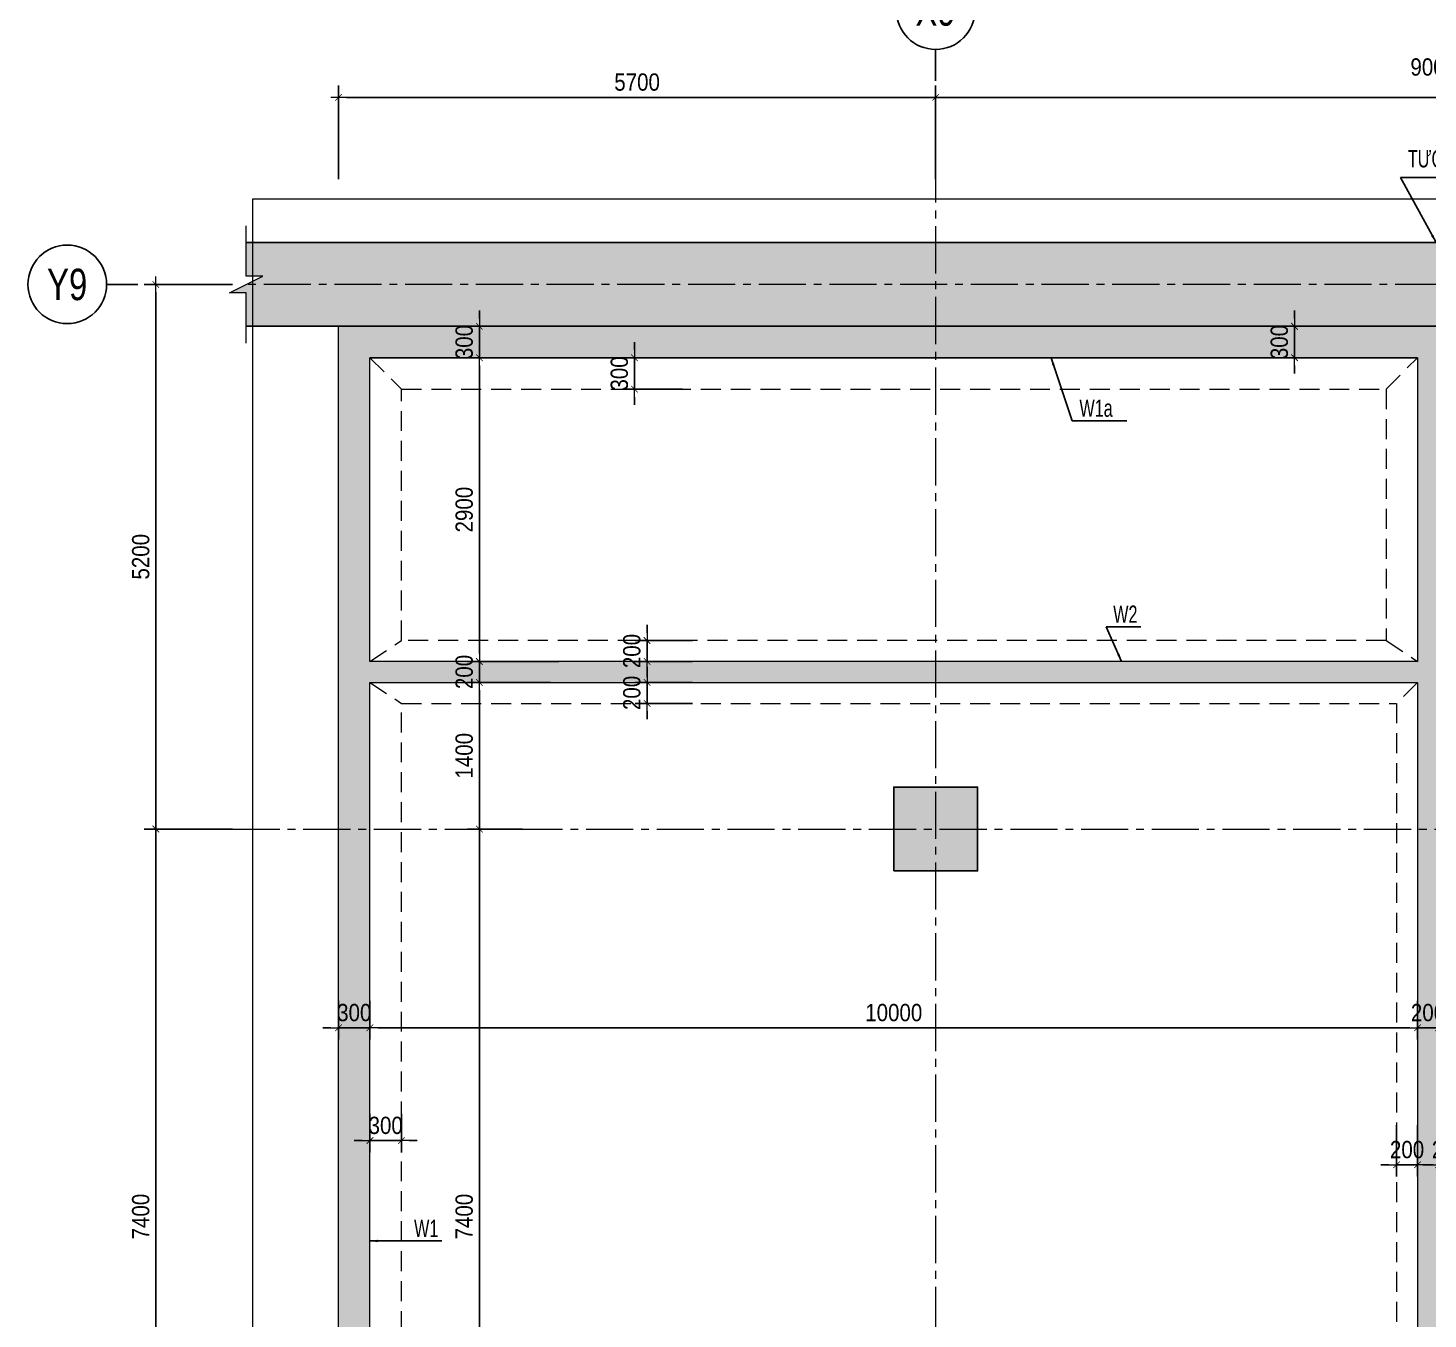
# Model space of a CAD drawing. Extents: x 512210 to 544733856, y -92216 to 2317910607.
# Drawn here: x 512605 to 525969, y -61055 to -48729 of the extents above; entities that cross this region are included whole.
import ezdxf
from ezdxf.enums import TextEntityAlignment as Align

# ---------------------------------------------------------------- set-up
doc = ezdxf.new("R2010")
doc.units = 0
doc.header["$LTSCALE"] = 300
doc.header["$MEASUREMENT"] = 0
doc.linetypes.add('CENTER2', pattern=[1.125, 0.75, -0.125, 0.125, -0.125])
doc.linetypes.add('HIDDEN2', pattern=[4.7625, 3.175, -1.5875])
doc.layers.get('0').update_dxf_attribs({"linetype": 'CONTINUOUS'})
doc.layers.get('DEFPOINTS').update_dxf_attribs({"linetype": 'CONTINUOUS'})
for name, color, linetype, lineweight in [('00-TT.Dim', 8, 'CONTINUOUS', 13), ('NDC_S_AXIS', 5, 'CENTER2', 15), ('NDC_S_BEAM', 3, 'HIDDEN2', 20), ('NDC_S_DIM', 1, 'CONTINUOUS', 15), ('NDC_S_HATCH COLUMN AND WALL', 251, 'CONTINUOUS', 13), ('NDC_S_HATCH MATERIAL', 8, 'CONTINUOUS', 13), ('NDC_S_HIDDEN', 8, 'HIDDEN2', 20), ('NDC_S_SLAB', 2, 'CONTINUOUS', 18)]:
    doc.layers.add(name, color=color, linetype=linetype, lineweight=lineweight)
for name, color, linetype in [('A-SYM', 7, 'CONTINUOUS'), ('X-COL-B3$0$A-COL', 2, 'CONTINUOUS'), ('X-COL-B3$0$A-CON', 2, 'CONTINUOUS')]:
    doc.layers.add(name, color=color, linetype=linetype)
doc.styles.add('02. TT-ArialS', font='3t-unicode.shx', dxfattribs={"width": 0.7})
doc.styles.add('Heerim', font='', dxfattribs={"width": 0.8})
doc.styles.add('NDC_ARIAL', font='arial.ttf', dxfattribs={"width": 0.85})
doc.styles.get('Heerim').set_extended_font_data('Dotum')
doc.dimstyles.new('NDC_1-75', dxfattribs={"dimscale": 75, "dimtxt": 2.2, "dimasz": 1, "dimexe": 1.5, "dimexo": 0, "dimgap": 0.8, "dimtad": 1, "dimdec": 0, "dimdsep": 46, "dimtxsty": 'NDC_ARIAL', "dimblk": 'DIMMARK', "dimcen": 49999.938995, "dimdle": 1.5, "dimclrd": 1, "dimclre": 1, "dimclrt": 3, "dimadec": 0, "dimazin": 0, "dimtfac": 1, "dimtdec": 0, "dimtix": 1, "dimtmove": 1, "dimatfit": 3, "dimfxl": 1, "dimarcsym": 0})

# ---------------------------------------------------------------- blocks, each defined once
blk = doc.blocks.new('*U1')
for q in [(0, 0), (0, 2)]:
    blk.add_line((0, 4), q)
blk.add_circle((0, 9), 5)
at = {"style": 'Heerim', "width": 0.8}
blk.add_attdef('NO', text='', height=4, dxfattribs=at).set_placement((-0.01, 9.02), align=Align.MIDDLE_CENTER)
blk = doc.blocks.new('DIMMARK')
at = {"layer": 'NDC_S_DIM', "color": 1}
blk.add_line((-1.5, 0), (1, 0), dxfattribs=at)
at = {"layer": 'NDC_S_DIM', "color": 2, "const_width": 0.1}
blk.add_lwpolyline([(-0.42, -0.42), (0.42, 0.42)], dxfattribs=at)
blk = doc.blocks.new('*D203')
at = {"layer": 'DEFPOINTS', "color": 0, "transparency": 16777216}
for p in [(513825, -56377), (514557, -56377), (514557, -63777)]:
    blk.add_point(p, dxfattribs=at)
at = {"layer": 'NDC_S_DIM', "color": 1, "lineweight": -2, "transparency": 16777216}
for p, q in [((514557, -56377), (513712, -56377)), ((513825, -63702), (513825, -56452)), ((514557, -63777), (513712, -63777))]:
    blk.add_line(p, q, dxfattribs=at)
at = {"layer": 'NDC_S_DIM', "color": 1, "lineweight": -2, "transparency": 16777216, "xscale": 75, "yscale": 75, "zscale": 75}
for p, rotation in [((513825, -56377), 90), ((513825, -63777), 270)]:
    blk.add_blockref('DIMMARK', p, dxfattribs=dict(at, rotation=rotation))
at = {"layer": 'NDC_S_DIM', "color": 3, "transparency": 16777216, "insert": (513681, -60077), "char_height": 165, "attachment_point": 5, "rotation": 90, "style": 'NDC_ARIAL'}
blk.add_mtext('7400', dxfattribs=at)
blk = doc.blocks.new('*D204')
at = {"layer": 'DEFPOINTS', "color": 0, "transparency": 16777216}
for p in [(513825, -51177), (514557, -51177), (514557, -56377)]:
    blk.add_point(p, dxfattribs=at)
at = {"layer": 'NDC_S_DIM', "color": 1, "lineweight": -2, "transparency": 16777216}
for p, q in [((514557, -51177), (513712, -51177)), ((513825, -56302), (513825, -51252)), ((514557, -56377), (513712, -56377))]:
    blk.add_line(p, q, dxfattribs=at)
at = {"layer": 'NDC_S_DIM', "color": 1, "lineweight": -2, "transparency": 16777216, "xscale": 75, "yscale": 75, "zscale": 75}
for p, rotation in [((513825, -51177), 90), ((513825, -56377), 270)]:
    blk.add_blockref('DIMMARK', p, dxfattribs=dict(at, rotation=rotation))
at = {"layer": 'NDC_S_DIM', "color": 3, "transparency": 16777216, "insert": (513681, -53777), "char_height": 165, "attachment_point": 5, "rotation": 90, "style": 'NDC_ARIAL'}
blk.add_mtext('5200', dxfattribs=at)
blk = doc.blocks.new('*D205')
at = {"layer": 'DEFPOINTS', "color": 0, "transparency": 16777216}
for p in [(521269, -49391), (515569, -50172), (521269, -50172)]:
    blk.add_point(p, dxfattribs=at)
at = {"layer": 'NDC_S_DIM', "color": 1, "lineweight": -2, "transparency": 16777216}
for p, q in [((515569, -50172), (515569, -49278)), ((521269, -50172), (521269, -49278)), ((515644, -49391), (521194, -49391))]:
    blk.add_line(p, q, dxfattribs=at)
at = {"layer": 'NDC_S_DIM', "color": 1, "lineweight": -2, "transparency": 16777216, "xscale": 75, "yscale": 75, "zscale": 75, "rotation": 180}
blk.add_blockref('DIMMARK', (515569, -49391), dxfattribs=at)
at = {"layer": 'NDC_S_DIM', "color": 1, "lineweight": -2, "transparency": 16777216, "xscale": 75, "yscale": 75, "zscale": 75}
blk.add_blockref('DIMMARK', (521269, -49391), dxfattribs=at)
at = {"layer": 'NDC_S_DIM', "color": 3, "transparency": 16777216, "insert": (518419, -49246), "char_height": 165, "attachment_point": 5, "style": 'NDC_ARIAL'}
blk.add_mtext('5700', dxfattribs=at)
blk = doc.blocks.new('*D206')
at = {"layer": 'DEFPOINTS', "color": 0, "transparency": 16777216}
for p in [(530269, -49391), (521269, -50172), (530269, -50172)]:
    blk.add_point(p, dxfattribs=at)
at = {"layer": 'NDC_S_DIM', "color": 1, "lineweight": -2, "transparency": 16777216}
for p, q in [((521269, -50172), (521269, -49278)), ((530269, -50172), (530269, -49278)), ((521344, -49391), (530194, -49391))]:
    blk.add_line(p, q, dxfattribs=at)
at = {"layer": 'NDC_S_DIM', "color": 1, "lineweight": -2, "transparency": 16777216, "xscale": 75, "yscale": 75, "zscale": 75, "rotation": 180}
blk.add_blockref('DIMMARK', (521269, -49391), dxfattribs=at)
at = {"layer": 'NDC_S_DIM', "color": 1, "lineweight": -2, "transparency": 16777216, "xscale": 75, "yscale": 75, "zscale": 75}
blk.add_blockref('DIMMARK', (530269, -49391), dxfattribs=at)
at = {"layer": 'NDC_S_DIM', "color": 3, "transparency": 16777216, "insert": (526019, -49102), "char_height": 165, "attachment_point": 5, "style": 'NDC_ARIAL'}
blk.add_mtext('9000', dxfattribs=at)
blk = doc.blocks.new('*D225')
at = {"layer": 'DEFPOINTS', "color": 0, "transparency": 16777216}
for p in [(518851, -51877), (518394, -52177), (518851, -52177)]:
    blk.add_point(p, dxfattribs=at)
at = {"layer": 'NDC_S_DIM', "color": 1, "lineweight": -2, "transparency": 16777216}
for p, q in [((518394, -51802), (518394, -51727)), ((518851, -51877), (518281, -51877)), ((518394, -51877), (518394, -52177)), ((518851, -52177), (518281, -52177)), ((518394, -52252), (518394, -52327))]:
    blk.add_line(p, q, dxfattribs=at)
at = {"layer": 'NDC_S_DIM', "color": 1, "lineweight": -2, "transparency": 16777216, "xscale": 75, "yscale": 75, "zscale": 75}
for p, rotation in [((518394, -51877), 270), ((518394, -52177), 90)]:
    blk.add_blockref('DIMMARK', p, dxfattribs=dict(at, rotation=rotation))
at = {"layer": 'NDC_S_DIM', "color": 3, "transparency": 16777216, "insert": (518250, -52027), "char_height": 165, "attachment_point": 5, "rotation": 90, "style": 'NDC_ARIAL'}
blk.add_mtext('300', dxfattribs=at)
blk = doc.blocks.new('*D226')
at = {"layer": 'DEFPOINTS', "color": 0, "transparency": 16777216}
for p in [(524267, -51577), (524695, -51577), (524204, -51877)]:
    blk.add_point(p, dxfattribs=at)
at = {"layer": 'NDC_S_DIM', "color": 1, "lineweight": -2, "transparency": 16777216}
for p, q in [((524695, -51502), (524695, -51427)), ((524267, -51577), (524807, -51577)), ((524695, -51877), (524695, -51577)), ((524204, -51877), (524807, -51877)), ((524695, -51952), (524695, -52027))]:
    blk.add_line(p, q, dxfattribs=at)
at = {"layer": 'NDC_S_DIM', "color": 1, "lineweight": -2, "transparency": 16777216, "xscale": 75, "yscale": 75, "zscale": 75}
for p, rotation in [((524695, -51577), 270), ((524695, -51877), 90)]:
    blk.add_blockref('DIMMARK', p, dxfattribs=dict(at, rotation=rotation))
at = {"layer": 'NDC_S_DIM', "color": 3, "transparency": 16777216, "insert": (524550, -51727), "char_height": 165, "attachment_point": 5, "rotation": 90, "style": 'NDC_ARIAL'}
blk.add_mtext('300', dxfattribs=at)
blk = doc.blocks.new('*D271')
at = {"layer": 'DEFPOINTS', "color": 0, "transparency": 16777216}
for p in [(515869, -58018), (525869, -58018), (515869, -58274)]:
    blk.add_point(p, dxfattribs=at)
at = {"layer": 'NDC_S_DIM', "color": 1, "lineweight": -2, "transparency": 16777216}
for p, q in [((515869, -58018), (515869, -58387)), ((525869, -58018), (525869, -58387)), ((525794, -58274), (515944, -58274))]:
    blk.add_line(p, q, dxfattribs=at)
at = {"layer": 'NDC_S_DIM', "color": 1, "lineweight": -2, "transparency": 16777216, "xscale": 75, "yscale": 75, "zscale": 75, "rotation": 180}
blk.add_blockref('DIMMARK', (515869, -58274), dxfattribs=at)
at = {"layer": 'NDC_S_DIM', "color": 1, "lineweight": -2, "transparency": 16777216, "xscale": 75, "yscale": 75, "zscale": 75}
blk.add_blockref('DIMMARK', (525869, -58274), dxfattribs=at)
at = {"layer": 'NDC_S_DIM', "color": 3, "transparency": 16777216, "insert": (520869, -58130), "char_height": 165, "attachment_point": 5, "style": 'NDC_ARIAL'}
blk.add_mtext('10000', dxfattribs=at)
blk = doc.blocks.new('*D272')
at = {"layer": 'DEFPOINTS', "color": 0, "transparency": 16777216}
for p in [(515569, -58018), (515869, -58018), (515569, -58274)]:
    blk.add_point(p, dxfattribs=at)
at = {"layer": 'NDC_S_DIM', "color": 1, "lineweight": -2, "transparency": 16777216}
for p, q in [((515569, -58018), (515569, -58387)), ((515869, -58018), (515869, -58387)), ((515494, -58274), (515419, -58274)), ((515869, -58274), (515569, -58274)), ((515944, -58274), (516019, -58274))]:
    blk.add_line(p, q, dxfattribs=at)
at = {"layer": 'NDC_S_DIM', "color": 1, "lineweight": -2, "transparency": 16777216, "xscale": 75, "yscale": 75, "zscale": 75}
blk.add_blockref('DIMMARK', (515569, -58274), dxfattribs=at)
at = {"layer": 'NDC_S_DIM', "color": 1, "lineweight": -2, "transparency": 16777216, "xscale": 75, "yscale": 75, "zscale": 75, "rotation": 180}
blk.add_blockref('DIMMARK', (515869, -58274), dxfattribs=at)
at = {"layer": 'NDC_S_DIM', "color": 3, "transparency": 16777216, "insert": (515719, -58130), "char_height": 165, "attachment_point": 5, "style": 'NDC_ARIAL'}
blk.add_mtext('300', dxfattribs=at)
blk = doc.blocks.new('*D257')
at = {"layer": 'DEFPOINTS', "color": 0, "transparency": 16777216}
for p in [(525869, -58018), (526069, -58018), (526069, -58274)]:
    blk.add_point(p, dxfattribs=at)
at = {"layer": 'NDC_S_DIM', "color": 1, "lineweight": -2, "transparency": 16777216}
for p, q in [((525869, -58018), (525869, -58387)), ((526069, -58018), (526069, -58387)), ((525794, -58274), (525719, -58274)), ((525869, -58274), (526069, -58274)), ((526144, -58274), (526219, -58274))]:
    blk.add_line(p, q, dxfattribs=at)
at = {"layer": 'NDC_S_DIM', "color": 1, "lineweight": -2, "transparency": 16777216, "xscale": 75, "yscale": 75, "zscale": 75}
blk.add_blockref('DIMMARK', (525869, -58274), dxfattribs=at)
at = {"layer": 'NDC_S_DIM', "color": 1, "lineweight": -2, "transparency": 16777216, "xscale": 75, "yscale": 75, "zscale": 75, "rotation": 180}
blk.add_blockref('DIMMARK', (526069, -58274), dxfattribs=at)
at = {"layer": 'NDC_S_DIM', "color": 3, "transparency": 16777216, "insert": (525969, -58130), "char_height": 165, "attachment_point": 5, "style": 'NDC_ARIAL'}
blk.add_mtext('200', dxfattribs=at)
blk = doc.blocks.new('*D258')
at = {"layer": 'DEFPOINTS', "color": 0, "transparency": 16777216}
for p in [(515869, -59095), (516169, -59095), (515869, -59351)]:
    blk.add_point(p, dxfattribs=at)
at = {"layer": 'NDC_S_DIM', "color": 1, "lineweight": -2, "transparency": 16777216}
for p, q in [((515869, -59095), (515869, -59464)), ((516169, -59095), (516169, -59464)), ((515794, -59351), (515719, -59351)), ((516169, -59351), (515869, -59351)), ((516244, -59351), (516319, -59351))]:
    blk.add_line(p, q, dxfattribs=at)
at = {"layer": 'NDC_S_DIM', "color": 1, "lineweight": -2, "transparency": 16777216, "xscale": 75, "yscale": 75, "zscale": 75}
blk.add_blockref('DIMMARK', (515869, -59351), dxfattribs=at)
at = {"layer": 'NDC_S_DIM', "color": 1, "lineweight": -2, "transparency": 16777216, "xscale": 75, "yscale": 75, "zscale": 75, "rotation": 180}
blk.add_blockref('DIMMARK', (516169, -59351), dxfattribs=at)
at = {"layer": 'NDC_S_DIM', "color": 3, "transparency": 16777216, "insert": (516019, -59207), "char_height": 165, "attachment_point": 5, "style": 'NDC_ARIAL'}
blk.add_mtext('300', dxfattribs=at)
blk = doc.blocks.new('*D259')
at = {"layer": 'DEFPOINTS', "color": 0, "transparency": 16777216}
for p in [(525669, -59203), (525869, -59203), (525869, -59582)]:
    blk.add_point(p, dxfattribs=at)
at = {"layer": 'NDC_S_DIM', "color": 1, "lineweight": -2, "transparency": 16777216}
for p, q in [((525669, -59203), (525669, -59694)), ((525869, -59203), (525869, -59694)), ((525594, -59582), (525519, -59582)), ((525669, -59582), (525869, -59582)), ((525944, -59582), (526019, -59582))]:
    blk.add_line(p, q, dxfattribs=at)
at = {"layer": 'NDC_S_DIM', "color": 1, "lineweight": -2, "transparency": 16777216, "xscale": 75, "yscale": 75, "zscale": 75}
blk.add_blockref('DIMMARK', (525669, -59582), dxfattribs=at)
at = {"layer": 'NDC_S_DIM', "color": 1, "lineweight": -2, "transparency": 16777216, "xscale": 75, "yscale": 75, "zscale": 75, "rotation": 180}
blk.add_blockref('DIMMARK', (525869, -59582), dxfattribs=at)
at = {"layer": 'NDC_S_DIM', "color": 3, "transparency": 16777216, "insert": (525769, -59438), "char_height": 165, "attachment_point": 5, "style": 'NDC_ARIAL'}
blk.add_mtext('200', dxfattribs=at)
blk = doc.blocks.new('*D260')
at = {"layer": 'DEFPOINTS', "color": 0, "transparency": 16777216}
for p in [(526069, -59182), (526269, -59182), (526269, -59582)]:
    blk.add_point(p, dxfattribs=at)
at = {"layer": 'NDC_S_DIM', "color": 1, "lineweight": -2, "transparency": 16777216}
for p, q in [((526069, -59182), (526069, -59694)), ((526269, -59182), (526269, -59694)), ((525994, -59582), (525919, -59582)), ((526069, -59582), (526269, -59582)), ((526344, -59582), (526419, -59582))]:
    blk.add_line(p, q, dxfattribs=at)
at = {"layer": 'NDC_S_DIM', "color": 1, "lineweight": -2, "transparency": 16777216, "xscale": 75, "yscale": 75, "zscale": 75}
blk.add_blockref('DIMMARK', (526069, -59582), dxfattribs=at)
at = {"layer": 'NDC_S_DIM', "color": 1, "lineweight": -2, "transparency": 16777216, "xscale": 75, "yscale": 75, "zscale": 75, "rotation": 180}
blk.add_blockref('DIMMARK', (526269, -59582), dxfattribs=at)
at = {"layer": 'NDC_S_DIM', "color": 3, "transparency": 16777216, "insert": (526169, -59438), "char_height": 165, "attachment_point": 5, "style": 'NDC_ARIAL'}
blk.add_mtext('200', dxfattribs=at)
blk = doc.blocks.new('*D237')
at = {"layer": 'DEFPOINTS', "color": 0, "transparency": 16777216}
for p in [(516913, -56377), (517326, -56377), (517326, -63777)]:
    blk.add_point(p, dxfattribs=at)
at = {"layer": 'NDC_S_DIM', "color": 1, "lineweight": -2, "transparency": 16777216}
for p, q in [((517326, -56377), (516800, -56377)), ((516913, -63702), (516913, -56452)), ((517326, -63777), (516800, -63777))]:
    blk.add_line(p, q, dxfattribs=at)
at = {"layer": 'NDC_S_DIM', "color": 1, "lineweight": -2, "transparency": 16777216, "xscale": 75, "yscale": 75, "zscale": 75}
for p, rotation in [((516913, -56377), 90), ((516913, -63777), 270)]:
    blk.add_blockref('DIMMARK', p, dxfattribs=dict(at, rotation=rotation))
at = {"layer": 'NDC_S_DIM', "color": 3, "transparency": 16777216, "insert": (516769, -60077), "char_height": 165, "attachment_point": 5, "rotation": 90, "style": 'NDC_ARIAL'}
blk.add_mtext('7400', dxfattribs=at)
blk = doc.blocks.new('*D238')
at = {"layer": 'DEFPOINTS', "color": 0, "transparency": 16777216}
for p in [(516913, -54977), (517326, -54977), (517326, -56377)]:
    blk.add_point(p, dxfattribs=at)
at = {"layer": 'NDC_S_DIM', "color": 1, "lineweight": -2, "transparency": 16777216}
for p, q in [((517326, -54977), (516800, -54977)), ((516913, -56302), (516913, -55052)), ((517326, -56377), (516800, -56377))]:
    blk.add_line(p, q, dxfattribs=at)
at = {"layer": 'NDC_S_DIM', "color": 1, "lineweight": -2, "transparency": 16777216, "xscale": 75, "yscale": 75, "zscale": 75}
for p, rotation in [((516913, -54977), 90), ((516913, -56377), 270)]:
    blk.add_blockref('DIMMARK', p, dxfattribs=dict(at, rotation=rotation))
at = {"layer": 'NDC_S_DIM', "color": 3, "transparency": 16777216, "insert": (516769, -55677), "char_height": 165, "attachment_point": 5, "rotation": 90, "style": 'NDC_ARIAL'}
blk.add_mtext('1400', dxfattribs=at)
blk = doc.blocks.new('*D239')
at = {"layer": 'DEFPOINTS', "color": 0, "transparency": 16777216}
for p in [(516913, -54777), (517671, -54777), (517593, -54977)]:
    blk.add_point(p, dxfattribs=at)
at = {"layer": 'NDC_S_DIM', "color": 1, "lineweight": -2, "transparency": 16777216}
for p, q in [((516913, -54702), (516913, -54627)), ((517671, -54777), (516800, -54777)), ((516913, -54977), (516913, -54777)), ((517593, -54977), (516800, -54977)), ((516913, -55052), (516913, -55127))]:
    blk.add_line(p, q, dxfattribs=at)
at = {"layer": 'NDC_S_DIM', "color": 1, "lineweight": -2, "transparency": 16777216, "xscale": 75, "yscale": 75, "zscale": 75}
for p, rotation in [((516913, -54777), 270), ((516913, -54977), 90)]:
    blk.add_blockref('DIMMARK', p, dxfattribs=dict(at, rotation=rotation))
at = {"layer": 'NDC_S_DIM', "color": 3, "transparency": 16777216, "insert": (516769, -54877), "char_height": 165, "attachment_point": 5, "rotation": 90, "style": 'NDC_ARIAL'}
blk.add_mtext('200', dxfattribs=at)
blk = doc.blocks.new('*D240')
at = {"layer": 'DEFPOINTS', "color": 0, "transparency": 16777216}
for p in [(516913, -51877), (517326, -51877), (517326, -54777)]:
    blk.add_point(p, dxfattribs=at)
at = {"layer": 'NDC_S_DIM', "color": 1, "lineweight": -2, "transparency": 16777216}
for p, q in [((517326, -51877), (516800, -51877)), ((516913, -54702), (516913, -51952)), ((517326, -54777), (516800, -54777))]:
    blk.add_line(p, q, dxfattribs=at)
at = {"layer": 'NDC_S_DIM', "color": 1, "lineweight": -2, "transparency": 16777216, "xscale": 75, "yscale": 75, "zscale": 75}
for p, rotation in [((516913, -51877), 90), ((516913, -54777), 270)]:
    blk.add_blockref('DIMMARK', p, dxfattribs=dict(at, rotation=rotation))
at = {"layer": 'NDC_S_DIM', "color": 3, "transparency": 16777216, "insert": (516769, -53327), "char_height": 165, "attachment_point": 5, "rotation": 90, "style": 'NDC_ARIAL'}
blk.add_mtext('2900', dxfattribs=at)
blk = doc.blocks.new('*D241')
at = {"layer": 'DEFPOINTS', "color": 0, "transparency": 16777216}
for p in [(516913, -51577), (517671, -51577), (517671, -51877)]:
    blk.add_point(p, dxfattribs=at)
at = {"layer": 'NDC_S_DIM', "color": 1, "lineweight": -2, "transparency": 16777216}
for p, q in [((516913, -51502), (516913, -51427)), ((517671, -51577), (516800, -51577)), ((516913, -51877), (516913, -51577)), ((517671, -51877), (516800, -51877)), ((516913, -51952), (516913, -52027))]:
    blk.add_line(p, q, dxfattribs=at)
at = {"layer": 'NDC_S_DIM', "color": 1, "lineweight": -2, "transparency": 16777216, "xscale": 75, "yscale": 75, "zscale": 75}
for p, rotation in [((516913, -51577), 270), ((516913, -51877), 90)]:
    blk.add_blockref('DIMMARK', p, dxfattribs=dict(at, rotation=rotation))
at = {"layer": 'NDC_S_DIM', "color": 3, "transparency": 16777216, "insert": (516769, -51727), "char_height": 165, "attachment_point": 5, "rotation": 90, "style": 'NDC_ARIAL'}
blk.add_mtext('300', dxfattribs=at)
blk = doc.blocks.new('*D228')
at = {"layer": 'DEFPOINTS', "color": 0, "transparency": 16777216}
for p in [(518514, -54977), (518949, -54977), (518949, -55177)]:
    blk.add_point(p, dxfattribs=at)
at = {"layer": 'NDC_S_DIM', "color": 1, "lineweight": -2, "transparency": 16777216}
for p, q in [((518514, -54902), (518514, -54827)), ((518949, -54977), (518401, -54977)), ((518514, -55177), (518514, -54977)), ((518949, -55177), (518401, -55177)), ((518514, -55252), (518514, -55327))]:
    blk.add_line(p, q, dxfattribs=at)
at = {"layer": 'NDC_S_DIM', "color": 1, "lineweight": -2, "transparency": 16777216, "xscale": 75, "yscale": 75, "zscale": 75}
for p, rotation in [((518514, -54977), 270), ((518514, -55177), 90)]:
    blk.add_blockref('DIMMARK', p, dxfattribs=dict(at, rotation=rotation))
at = {"layer": 'NDC_S_DIM', "color": 3, "transparency": 16777216, "insert": (518369, -55077), "char_height": 165, "attachment_point": 5, "rotation": 90, "style": 'NDC_ARIAL'}
blk.add_mtext('200', dxfattribs=at)
blk = doc.blocks.new('*D229')
at = {"layer": 'DEFPOINTS', "color": 0, "transparency": 16777216}
for p in [(518514, -54577), (518949, -54577), (518949, -54777)]:
    blk.add_point(p, dxfattribs=at)
at = {"layer": 'NDC_S_DIM', "color": 1, "lineweight": -2, "transparency": 16777216}
for p, q in [((518514, -54502), (518514, -54427)), ((518949, -54577), (518401, -54577)), ((518514, -54777), (518514, -54577)), ((518949, -54777), (518401, -54777)), ((518514, -54852), (518514, -54927))]:
    blk.add_line(p, q, dxfattribs=at)
at = {"layer": 'NDC_S_DIM', "color": 1, "lineweight": -2, "transparency": 16777216, "xscale": 75, "yscale": 75, "zscale": 75}
for p, rotation in [((518514, -54577), 270), ((518514, -54777), 90)]:
    blk.add_blockref('DIMMARK', p, dxfattribs=dict(at, rotation=rotation))
at = {"layer": 'NDC_S_DIM', "color": 3, "transparency": 16777216, "insert": (518369, -54677), "char_height": 165, "attachment_point": 5, "rotation": 90, "style": 'NDC_ARIAL'}
blk.add_mtext('200', dxfattribs=at)

msp = doc.modelspace()

# ---------------------------------------------------------------- hatches: boundary and pattern name
at = {"layer": 'NDC_S_HATCH COLUMN AND WALL'}
msp.add_hatch(color=256, dxfattribs=at).paths.add_polyline_path([(521669, -55976.5), (520869, -55976.5), (520869, -56776.5), (521669, -56776.5)])
at = {"layer": 'NDC_S_HATCH MATERIAL'}
h = msp.add_hatch(dxfattribs=at)
h.set_pattern_fill('BT-01', color=256, scale=100, style=0)
h.set_pattern_definition([(50, (-15733.2, 20501.4), (717.2602, -62.75213), [75, -825]), (355, (-15733.2, 20501.4), (-138.7513, 752.1921), [60, -660]), (100.4514, (-15673.4, 20496.17), (578.5094, 689.4395), [63.7402, -701.1421]), (46.1842, (-15733.2, 20701.4), (1067.241, -165.519), [112.5, -1237.5]), (96.6356, (-15644.2, 20687.6), (934.6627, 974.1179), [95.6103, -1051.713]), (351.1842, (-15733.2, 20701.4), (934.662, 974.1186), [90, -990]), (21, (-15633.2, 20651.4), (596.90705, -402.6189), [75, -825]), (326, (-15633.2, 20651.4), (243.3153, 725.15), [60, -660]), (71.4514, (-15583.4, 20617.84), (840.2226, 322.5305), [63.7402, -701.1421]), (37.5, (-15733.18, 20501.4), (12.15986, 332.89385), [0, -652, 0, -670, 0, -662.5]), (7.5, (-15733.18, 20501.4), (263.06954, 394.41171), [0, -382, 0, -637, 0, -252.5]), (327.5, (-15956.18, 20501.4), (533.82244, -22.55487), [0, -250, 0, -780, 0, -1035]), (317.5, (-16056.2, 20501.4), (583.18617, 100.105), [0, -325, 0, -518, 0, -735]), (45, (-15733.18, 20501.4), (-300.52038, 300.52038), []), (45, (-15733.18, 20623.9), (-300.52038, 300.52038), [])])
h.paths.add_polyline_path([(530269, -50776.5), (521269, -50776.5), (521269, -51176.5), (530269, -51176.5)])
h.paths.add_polyline_path([(530269, -51176.5), (521269, -51176.5), (521269, -51576.5), (530269, -51576.5)])
h.paths.add_polyline_path([(535569, -50776.5), (531769, -50776.5), (531769, -51176.5), (535569, -51176.5)])
h.paths.add_polyline_path([(535569, -51176.5), (531769, -51176.5), (531769, -51576.5), (535569, -51576.5)])
h.paths.add_polyline_path([(536905, -51256.5), (536745, -51256.5), (536905, -51176.5), (535569, -51176.5), (535569, -51576.5), (536119, -51576.5), (536119, -51576.5), (536905, -51576.5)])
h.paths.add_polyline_path([(536905, -50776.5), (535569, -50776.5), (535569, -51176.5), (536905, -51176.5), (537065, -51096.5), (536905, -51096.5)])
h.paths.add_polyline_path([(531769, -50776.5), (530269, -50776.5), (530269, -51176.5), (531769, -51176.5)])
h.paths.add_polyline_path([(531769, -51176.5), (530269, -51176.5), (530269, -51576.5), (531769, -51576.5)])
h.paths.add_polyline_path([(521269, -51176.5), (514687.8, -51176.5), (514527.8, -51256.5), (514687.8, -51256.5), (514687.8, -51576.5), (515569, -51576.5), (515569, -51576.5), (521269, -51576.5)])
h.paths.add_polyline_path([(521269, -50776.5), (514687.8, -50776.5), (514687.8, -51096.5), (514847.8, -51096.5), (514687.8, -51176.5), (521269, -51176.5)])
h = msp.add_hatch(dxfattribs=at)
h.set_pattern_fill('BT-01', color=256, scale=50, pattern_type=2)
h.set_pattern_definition([(50, (113231.98, 40708.9), (358.6301, -31.37607), [37.5, -412.5]), (355, (113231.98, 40708.9), (-69.37567, 376.09607), [30, -330]), (100.4514, (113261.86, 40706.3), (289.2547, 344.71977), [31.8701, -350.57106]), (46.1842, (113231.98, 40808.9), (533.62052, -82.7595), [56.25, -618.75]), (96.6356, (113276.44, 40802), (467.33135, 487.05894), [47.80514, -525.8565]), (351.1842, (113232, 40808.9), (467.331, 487.0593), [45, -495]), (21, (113281.98, 40783.9), (298.45353, -201.30945), [37.5, -412.5]), (326, (113281.98, 40783.9), (121.65767, 362.57502), [30, -330]), (71.4514, (113306.85, 40767.12), (420.11131, 161.26525), [31.8701, -350.57106]), (37.5, (113231.98, 40708.9), (6.079928, 166.446927), [0, -326, 0, -335, 0, -331.25]), (7.5, (113231.98, 40708.9), (131.53477, 197.205856), [0, -191, 0, -318.5, 0, -126.25]), (327.5, (113120.48, 40708.9), (266.91122, -11.277436), [0, -125, 0, -390, 0, -517.5]), (317.5, (113070.48, 40708.9), (291.59308, 50.05249), [0, -162.5, 0, -259, 0, -367.5]), (45, (113231.98, 40708.9), (-150.26019, 150.26019), []), (45, (113231.98, 40770.15), (-150.26019, 150.26019), [])])
h.paths.add_polyline_path([(515569, -51576.5), (515569, -69426.5), (520919, -69426.5), (520919, -69126.5), (520469, -69126.5), (520469, -66426.5), (523069, -66426.5), (523069, -69126.5), (521619, -69126.5), (521619, -69426.5), (531419, -69426.5), (531419, -69126.5), (530969, -69126.5), (530969, -65526.5), (530919, -65526.5), (530919, -63826.5), (526069, -63826.5), (526069, -51876.5), (531369, -51876.5), (531369, -55976.5), (531569, -55976.5), (531569, -54976.5), (535869, -54976.5), (535869, -57576.5), (531569, -57576.5), (531569, -56776.5), (531369, -56776.5), (531369, -63826.5), (531569, -63826.5), (531569, -57776.5), (535869, -57776.5), (535869, -63826.5), (532619, -63826.5), (532619, -64026.5), (535869, -64026.5), (535869, -69126.5), (532119, -69126.5), (532119, -69426.5), (536169, -69426.5), (536169, -51576.5)])
h.paths.add_polyline_path([(525869, -51876.5), (525869, -54776.5), (515869, -54776.5), (515869, -51876.5)], flags=16)
h.paths.add_polyline_path([(525869, -54976.5), (525869, -66226.5), (515869, -66226.5), (515869, -54976.5)], flags=16)
h.paths.add_polyline_path([(521669, -55976.5), (521669, -56776.5), (520869, -56776.5), (520869, -55976.5)], flags=0)
h.paths.add_polyline_path([(531569, -51876.5), (535869, -51876.5), (535869, -54776.5), (531569, -54776.5)], flags=16)
h.paths.add_polyline_path([(522169, -62876.5), (522169, -64676.5), (520369, -64676.5), (520369, -62876.5)], flags=0)
h.paths.add_polyline_path([(526069, -64026.5), (528269, -64026.5), (528269, -69126.5), (526069, -69126.5)], flags=16)
h.paths.add_polyline_path([(528469, -64026.5), (530769, -64026.5), (530769, -69126.5), (528469, -69126.5)], flags=16)
h.paths.add_polyline_path([(525869, -66426.5), (525869, -69126.5), (523269, -69126.5), (523269, -66426.5)], flags=16)
h.paths.add_polyline_path([(520269, -66426.5), (520269, -69126.5), (515869, -69126.5), (515869, -66426.5)], flags=16)

# ---------------------------------------------------------------- linework, layer by layer
at = {"layer": 'NDC_S_AXIS', "ltscale": 2}
msp.add_line((521269, -49946.2), (521269, -70467.5), dxfattribs=at)
for points in [[(536905, -51176.5), (514687.8, -51176.5)], [(514557.2, -56376.5), (537224.3, -56376.5)]]:
    msp.add_lwpolyline(points, dxfattribs=at)
at = {"layer": 'NDC_S_DIM', "color": 250}
msp.add_lwpolyline([(514749.6, -50358.8), (536719, -50358.8), (536719, -70374.7), (514749.6, -70374.7)], close=True, dxfattribs=at)
at = {"layer": 'NDC_S_DIM'}
msp.add_lwpolyline([(514687.8, -51736.5), (514687.8, -51256.5), (514527.8, -51256.5), (514847.8, -51096.5), (514687.8, -51096.5), (514687.8, -50616.5)], dxfattribs=at)
at = {"layer": 'NDC_S_HIDDEN', "ltscale": 0.2}
for p, q in [((515869, -51876.5), (516169, -52176.5)), ((525569, -52176.5), (525869, -51876.5))]:
    msp.add_line(p, q, dxfattribs=at)
for points in [[(516169, -52176.5), (525569, -52176.5), (525569, -54576.5), (516169, -54576.5)], [(516169, -55176.5), (525669, -55176.5), (525669, -66026.5), (516169, -66026.5)]]:
    msp.add_lwpolyline(points, close=True, dxfattribs=at)
for points in [[(515869, -54776.5), (516169, -54576.5)], [(525569, -54576.5), (525869, -54776.5)], [(515869, -54976.5), (516169, -55176.5)], [(525869, -54976.5), (525669, -55176.5)]]:
    msp.add_lwpolyline(points, dxfattribs=at)
at = {"layer": 'NDC_S_SLAB'}
for p, q in [((525869, -51876.5), (515869, -51876.5)), ((518319, -54776.5), (518319, -54776.5))]:
    msp.add_line(p, q, dxfattribs=at)
msp.add_lwpolyline([(520919, -69426.5), (515569, -69426.5), (515569, -51576.5), (536169, -51576.5), (536169, -69426.5), (521619, -69426.5)], dxfattribs=at)
for points in [[(515869, -51876.5), (525869, -51876.5), (525869, -54776.5), (515869, -54776.5)], [(515869, -54976.5), (525869, -54976.5), (525869, -66226.5), (515869, -66226.5)]]:
    msp.add_lwpolyline(points, close=True, dxfattribs=at)
at = {"layer": 'X-COL-B3$0$A-COL'}
msp.add_lwpolyline([(520869, -56776.5), (521669, -56776.5), (521669, -55976.5), (520869, -55976.5)], close=True, dxfattribs=at)
at = {"layer": 'X-COL-B3$0$A-CON', "ltscale": 10}
for p, q in [((514687.8, -50776.5), (536905, -50776.5)), ((514687.8, -51576.5), (536905, -51576.5))]:
    msp.add_line(p, q, dxfattribs=at)

# ---------------------------------------------------------------- block references
at = {"layer": 'A-SYM', "xscale": 75, "yscale": 75, "zscale": 75}
msp.add_blockref('*U1', (521269, -49233.2), dxfattribs=at).add_auto_attribs({'NO': 'X9'})
at = {"layer": 'A-SYM'}
ref = msp.add_blockref('*U1', (513654.5, -51176.5), dxfattribs=dict(at, xscale=75.00000000000026, yscale=75.00000000000026, zscale=75.00000000000026, rotation=90))
ref.add_attrib('NO', 'Y9', dxfattribs={"layer": '0', "height": 300, "style": 'Heerim', "width": 0.8}).set_placement((512978.2, -51177), align=Align.MIDDLE_CENTER)

# ---------------------------------------------------------------- texts
at = {"layer": '00-TT.Dim', "color": 90, "style": '02. TT-ArialS', "width": 0.7}
for s, p in [('TƯỜNG VÂY', (525776.4, -50060)), ('W1a', (522641.5, -52440.8)), ('W2', (522963.9, -54407.9)), ('W1', (516290, -60272.2))]:
    msp.add_text(s, height=165, dxfattribs=at).set_placement(p)

# ---------------------------------------------------------------- dimensions: what is measured, and where the dimension line sits
at = {"layer": 'NDC_S_DIM'}
dim = msp.add_linear_dim(base=(530269, -49390.6), p1=(521269, -50171.6), p2=(530269, -50171.6), dimstyle='NDC_1-75', dxfattribs=at)
dim.commit()
dim.dimension.update_dxf_attribs({"geometry": '*D206', "text_midpoint": (526019, -49246.4), "dimtype": 160})
for base, p1, p2, picture, middle in [((521269, -49390.6), (515569, -50171.6), (521269, -50171.6), '*D205', (518419, -49246.4)), ((515569, -58274.2), (515869, -58017.9), (515569, -58017.9), '*D272', (515719, -58129.9)), ((515869, -58274.2), (525869, -58017.9), (515869, -58017.9), '*D271', (520869, -58130)), ((526069, -58274.2), (525869, -58017.9), (526069, -58017.9), '*D257', (525969, -58130)), ((515869, -59351.4), (516169, -59095.1), (515869, -59095.1), '*D258', (516019, -59207.1)), ((525869, -59582), (525669, -59203.4), (525869, -59203.4), '*D259', (525769, -59437.7)), ((526269, -59582), (526069, -59182.2), (526269, -59182.2), '*D260', (526169, -59437.7))]:
    dim = msp.add_linear_dim(base=base, p1=p1, p2=p2, dimstyle='NDC_1-75', dxfattribs=at)
    dim.commit()
    dim.dimension.update_dxf_attribs({"geometry": picture, "text_midpoint": middle})
for base, p1, p2, picture, middle in [((513825, -51176.5), (514557.2, -56376.5), (514557.2, -51176.5), '*D204', (513680.7, -53776.5)), ((516913, -51576.5), (517671, -51876.5), (517671, -51576.5), '*D241', (516768.7, -51726.5)), ((524694.5, -51576.5), (524203.8, -51876.5), (524266.8, -51576.5), '*D226', (524550.2, -51726.5)), ((516913, -51876.5), (517326, -54776.5), (517326, -51876.5), '*D240', (516768.7, -53326.5)), ((518394, -52176.5), (518850.6, -51876.5), (518850.6, -52176.5), '*D225', (518249.7, -52026.5)), ((518513.7, -54576.5), (518948.7, -54776.5), (518948.7, -54576.5), '*D229', (518369.4, -54676.5)), ((516913, -54776.5), (517593.1, -54976.5), (517671, -54776.5), '*D239', (516768.7, -54876.5)), ((516913, -54976.5), (517326, -56376.5), (517326, -54976.5), '*D238', (516768.7, -55676.5)), ((518513.7, -54976.5), (518948.7, -55176.5), (518948.7, -54976.5), '*D228', (518369.4, -55076.5)), ((513825, -56376.5), (514557.2, -63776.5), (514557.2, -56376.5), '*D203', (513680.7, -60076.5)), ((516913, -56376.5), (517326, -63776.5), (517326, -56376.5), '*D237', (516768.7, -60076.5))]:
    dim = msp.add_linear_dim(base=base, p1=p1, p2=p2, angle=90, dimstyle='NDC_1-75', dxfattribs=at)
    dim.commit()
    dim.dimension.update_dxf_attribs({"geometry": picture, "text_midpoint": middle})

# ---------------------------------------------------------------- leaders
at = {"layer": 'NDC_S_BEAM'}
for points in [[(526046.4, -50776.5), (525707.7, -50156.3), (526795.2, -50156.3)], [(522370.5, -51876.5), (522572.9, -52478.3), (523094.8, -52478.3)], [(523043.7, -54776.5), (522895.2, -54445.4), (523228.6, -54445.4)], [(515869, -60309.6), (516221.4, -60309.6), (516554.7, -60309.6)]]:
    msp.add_leader(points, dimstyle='NDC_1-75', override={"dimgap": 0.8, "dimtad": 0}, dxfattribs=at)

doc.saveas('drawing.dxf')
